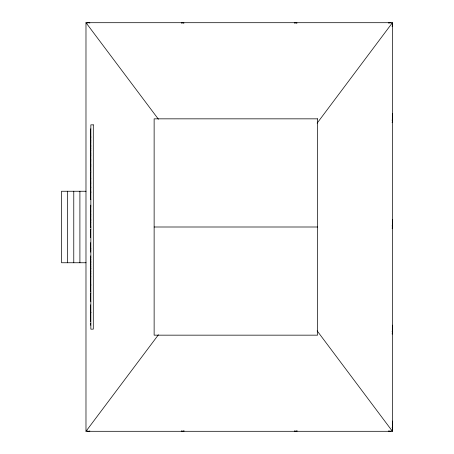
<?xml version="1.0" encoding="UTF-8"?>
<svg xmlns="http://www.w3.org/2000/svg" width="454" height="454" viewBox="0 0 454 454"><rect width="100%" height="100%" fill="white"/><g stroke="black" fill="none" stroke-linecap="round" stroke-linejoin="round"><path stroke-width="0.68" d="M392.483 421.085L392.483 428.746L392.142 427.469A2.554 2.554 0 0 1 392.142 430.023M392.483 332.81L392.142 331.534A2.554 2.554 0 0 1 392.142 334.087L392.483 332.81L392.483 325.149M392.483 227L392.142 225.723A2.554 2.554 0 0 1 392.142 228.277L392.483 227L392.483 219.339M392.483 121.19L392.142 119.913A2.554 2.554 0 0 1 392.142 122.467L392.483 121.19L392.483 113.528M392.483 24.805L392.142 26.082M85.982 431.3L85.982 22.7L392.483 22.7L392.483 431.3L85.982 431.3L158.412 334.791M317.147 123.148L392.432 22.7M389.929 22.7L388.652 23.041A2.554 2.554 0 0 1 391.206 23.041M90.851 128.981L90.545 128.981L90.545 145.405L90.851 145.405M90.545 136.989L90.851 136.989M90.545 137.063L90.851 137.063M90.545 140.371L90.851 140.371M90.545 142.017L90.851 142.017M90.851 146.353L90.545 146.353L90.545 154.962L90.851 154.962M90.545 148.174L90.851 148.174M90.545 150.683L90.851 150.683M90.545 153.106L90.851 153.106M90.851 155.909L90.545 155.909L90.545 164.325L90.851 164.325M90.545 159.297L90.851 159.297M90.545 160.943L90.851 160.943M90.851 165.279L90.545 165.279L90.545 171.096L90.851 171.096M90.545 166.612L90.851 166.612M90.851 172.151L90.545 172.151L90.545 178.49M90.851 178.677L90.545 178.677L90.545 187.093L90.851 187.093M90.545 182.065L90.851 182.065M90.545 183.711L90.851 183.711M90.851 187.655L90.545 187.655L90.545 191.554L90.851 191.554M86.033 191.248L61.517 191.248L61.517 262.752L86.033 262.752M90.851 192.7L90.545 192.7L90.545 199.533M90.545 192.791L90.851 192.791M90.545 199.141L90.851 199.141M90.851 205.208L90.545 205.208L90.545 219.413L90.851 219.413M90.545 206.547L90.851 206.547M90.545 210.996L90.851 211.031M90.545 214.379L90.851 214.379M90.545 216.025L90.851 216.025M90.851 220.366L90.545 220.366L90.545 227.545L90.851 227.545M90.545 222.261L90.851 222.261M90.545 226.296L90.851 226.296M154.133 227L317.573 227M90.851 229.582L90.545 229.582L90.545 237.499M90.545 248.843L90.851 248.843M90.545 248.979L90.851 248.979M90.545 250.296L90.851 250.296M90.851 251.993L90.545 251.993L90.545 242.703M90.851 256.045L90.545 256.045L90.545 268.155L90.851 268.155M90.545 257.418L90.851 257.418M90.545 259.438L90.851 259.438M90.545 261.447L90.851 261.447M90.545 262.804L90.851 262.804M90.545 264.835L90.851 264.835M90.545 266.844L90.851 266.844M90.851 268.263L90.545 268.263L90.545 284.681L90.851 284.681M90.545 271.645L90.851 271.645M90.545 273.291L90.851 273.291M90.545 276.679L90.851 276.605M90.851 285.697L90.545 285.697L90.545 291.973L90.851 291.973M90.851 293.443L90.545 293.443L90.545 301.218L90.851 301.218M90.851 312.358L90.545 312.358L90.545 304.844M90.851 323.475L90.545 323.475L90.545 325.064L90.851 325.064M389.929 431.3L388.652 430.959A2.554 2.554 0 0 0 391.206 430.959M85.982 22.7L158.412 119.209M317.147 330.853L392.432 431.3M90.545 313.022L90.545 321.778M79.904 191.248L79.904 262.752M73.775 191.248L73.775 262.752M67.646 191.248L67.646 262.752M89.864 430.959A2.554 2.554 0 0 1 87.31 430.959M87.31 23.041A2.554 2.554 0 0 1 89.864 23.041M392.142 23.977A2.554 2.554 0 0 1 392.142 26.531M182.077 22.785L181.458 23.041A2.554 2.554 0 0 1 184.012 23.041L182.077 22.785M295.123 22.785L294.504 23.041A2.554 2.554 0 0 1 297.058 23.041L295.123 22.785M184.012 430.959L182.735 431.3L181.458 430.959A2.554 2.554 0 0 0 184.012 430.959M297.058 430.959L295.781 431.3L294.504 430.959A2.554 2.554 0 0 0 297.058 430.959M317.573 118.84L154.133 118.84L154.133 335.16L317.573 335.16L317.573 118.84M93.297 124.85L90.851 124.85L90.851 329.15L93.297 329.15L93.297 124.85M90.851 312.25L90.545 312.25L90.851 312.256"/></g></svg>
